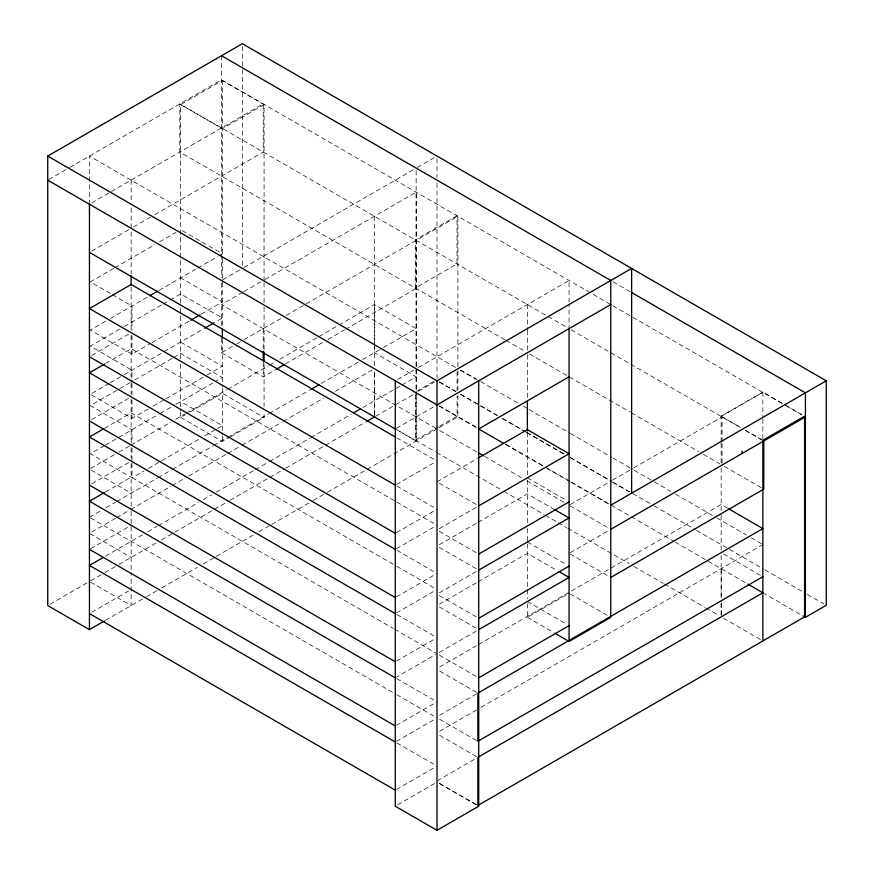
<?xml version="1.0" encoding="UTF-8"?>
<svg xmlns="http://www.w3.org/2000/svg" width="874" height="874" viewBox="0 0 874 874"><rect width="100%" height="100%" fill="white"/><g stroke="black" fill="none" stroke-linecap="round" stroke-linejoin="round"><path stroke-width="0.66" stroke-dasharray="4.37 3.28" d="M48.889 179.487L69.013 167.863M69.745 167.437L221.515 79.818L611.964 305.244M180.656 303.18L180.656 104.618L222.367 80.539L264.068 104.618L264.068 281.428M91.759 202.888L110.561 192.04M111.457 191.526L263.216 103.897L263.216 152.054L153.442 215.441M264.068 104.618L222.367 128.707L180.656 104.618M91.759 251.057L131.144 228.311L131.144 207.422M133.493 226.956L152.273 216.118M113.762 268.34L90.295 281.898L111.14 293.937M114.931 267.663L154.84 244.633M159.527 241.923L175.958 232.429M105.546 321.25L90.295 330.055L131.996 354.134L150.776 343.296M110.244 318.54L147.793 296.854M158.992 290.387L196.541 268.711M197.721 268.034L217.67 256.508M218.839 255.831L222.367 253.799L180.656 229.72M119.629 329.17L90.295 346.104L131.996 370.183L131.996 382.233M124.326 326.461L161.876 304.775M163.056 304.097L168.922 300.711M170.091 300.033L180.656 293.937L222.367 318.016L215.321 322.08M91.759 355.401L129.986 333.322M222.673 279.811L242.743 268.231M243.922 267.542L413.784 169.48M417.302 167.447L434.684 157.407M105.656 363.42L131.144 348.704L395.671 501.425M151.945 342.619L190.674 320.255M201.238 314.159L222.367 301.967L180.656 277.888M242.743 292.309L221.515 304.567L438.562 429.877M243.868 291.654L263.981 280.051M265.051 279.429L416.199 192.16L416.199 393.202M109.064 383.424L90.295 394.272L131.996 418.351L148.427 408.857M110.244 382.746L123.147 375.296M124.326 374.618L203.587 328.853M130.193 382.583L90.295 405.623L131.996 429.702L131.996 443.074M134.891 379.873L172.44 358.187M173.609 357.51L180.656 353.446L222.367 377.524L215.321 381.588M91.759 419.607L131.144 396.872M221.515 338.009L221.515 352.725L235.63 344.575M236.81 343.886L242.699 340.489M243.868 339.811L282.051 317.775M286.235 315.361L305.07 304.48M306.239 303.802L457.91 216.239L457.91 369.123M104.498 428.304L131.144 412.921L395.671 565.642M153.125 406.148L164.858 399.374M166.027 398.697L205.936 375.656M207.105 374.979L222.367 366.173L180.656 342.095M104.377 445.653L90.295 453.781L131.996 477.859L143.729 471.086M105.546 444.975L158.992 414.112M160.16 413.435L174.789 404.99M175.958 404.312L214.152 382.266M114.275 454.775L89.443 469.109L131.144 493.187M119.006 452.044L129.647 445.893M130.827 445.216L171.042 422M175.772 419.269L185.233 413.806M186.413 413.118L226.617 389.913M227.797 389.225L268.012 366.009M269.192 365.332L275.102 361.912M279.833 359.181L317.677 337.342M318.857 336.654L337.779 325.729M338.959 325.052L374.443 304.567L416.144 328.646L380.671 349.13M180.656 411.982L180.656 417.422L185.288 414.746M189.92 412.08L222.367 393.344L264.068 417.422L264.068 411.982M221.515 352.725L263.216 376.803L274.993 370.008M285.579 363.89L323.238 342.149M327.947 339.44L344.422 329.924M345.591 329.247L416.199 288.475M91.759 483.825L131.144 461.079M105.656 491.844L131.144 477.138L393.311 628.493M148.427 468.377L200.07 438.562M204.756 435.853L216.49 429.068M217.67 428.391L222.367 425.682L180.656 401.603M89.443 517.266L101.264 510.438M105.994 507.707L115.455 502.244M116.635 501.567L157.167 478.165M158.03 477.663L171.359 469.972M172.539 469.294L212.426 446.264M213.606 445.576L226.934 437.885M227.797 437.382L268.329 413.992M269.192 413.489L309.713 390.088M321.228 383.446L358.198 362.098M362.612 359.553L379.491 349.808M180.656 417.422L222.367 441.501L229.316 437.492M230.474 436.825L264.068 417.422M115.455 518.304L89.443 533.315L131.144 557.404M116.635 517.616L129.647 510.11M130.827 509.422L171.042 486.206M172.222 485.529L184.043 478.701M188.773 475.969L226.617 454.119M227.797 453.442L240.809 445.926M241.989 445.248L282.204 422.033M283.384 421.344L323.588 398.14M335.419 391.312L372.073 370.139M90.601 548.708L131.144 525.296M397.615 379.469L413.828 370.106M418.46 367.43L569.072 280.478L569.072 305.9M105.656 556.061L142.975 534.517M147.706 531.785L157.167 526.323M158.347 525.645L198.551 502.43M203.281 499.699L211.563 494.924M216.293 492.193L254.137 470.343M255.317 469.655L268.329 462.149M269.509 461.461L309.713 438.256M310.893 437.568L351.108 414.352M362.928 407.524L400.773 385.674M401.953 384.997L416.144 376.803L374.443 352.725L374.443 346.038M416.516 391.388L433.897 381.359M418.46 391.246L434.684 381.883M50.047 604.218L87.127 582.816M90.623 580.795L103.635 573.289M104.814 572.601L117.826 565.096M119.006 564.407L157.167 542.383M161.581 539.837L228.988 500.911M230.168 500.234L284.563 468.825M285.743 468.147L365.299 422.218M375.656 416.232L416.199 392.83M396.446 428.304L434.684 406.224M91.759 612.248L128.828 590.846M415.358 394.731L415.358 440.223L438.529 426.84M439.688 426.173L457.069 416.133L457.069 396.075M105.656 620.278L145.335 597.368M146.526 596.68L157.167 590.54M161.898 587.809L197.371 567.324M203.281 563.916L215.113 557.088M216.293 556.399L254.137 534.549M258.868 531.818L270.689 524.99M271.869 524.313L312.084 501.097M313.263 500.42L326.275 492.903M327.455 492.226L438.213 428.271M439.371 427.604L457.91 416.909L457.91 395.059M396.446 484.491L435.842 461.745M437 481.836L476.898 458.795M396.446 532.648L437 509.236M396.446 548.697L435.842 525.962M439.349 528.639L476.898 506.953M439.349 544.688L476.898 523.013M478.078 522.335L527.361 493.876L552.849 508.592M396.446 596.866L437 573.453M721.148 442.146L721.148 416.21L762.86 392.131L804.561 416.21M721.148 416.439L762.86 392.36M570.252 504.549L611.439 480.766M612.608 480.088L632.623 468.54M633.792 467.863L722.055 416.898L722.055 442.32M396.446 612.914L435.842 590.169M439.349 592.845L476.898 571.17M439.349 604.196L476.898 582.521M478.078 581.844L527.361 553.384L557.492 570.777M570.252 552.707L609.08 530.289M396.446 661.072L437 637.659M395.288 677.798L435.842 654.386M439.349 652.365L476.898 630.678M439.698 666.993L477.543 645.154M478.723 644.466L721.148 504.506L726.939 507.849M527.361 603.759L527.361 617.361L569.072 593.282M396.446 725.289L437 701.877M439.698 715.161L476.363 693.989M396.446 741.338L435.842 718.603M439.698 731.21L476.363 710.049M481.082 707.317L762.915 544.557M396.446 789.495L437 766.083M437.328 780.733L476.363 758.206M397.615 804.878L435.842 782.809M613.144 281.843L630.831 292.058M612.882 305.78L785.355 405.361M786.534 406.039L801.873 414.888M721.148 416.21L740.846 427.583M745.478 430.259L762.86 440.288M571.17 329.859L740.595 427.604M745.14 430.292L761.68 439.841M505.041 339.833L179.804 152.054L179.804 103.897L569.072 328.635L569.072 306.326M506.112 340.445L525.121 351.424M529.688 354.057L630.22 412.102M631.399 412.79L698.708 451.65M703.439 454.382L719.968 463.919M724.371 466.399L761.44 487.801M460.609 370.03L475.959 378.89M480.678 381.61L518.468 403.427M523.198 406.159L527.918 408.89M529.098 409.567L569.247 432.75M570.427 433.428L611.756 457.288M612.947 457.976L633.016 469.567M634.196 470.245L653.096 481.159M654.276 481.836L670.806 491.385M675.526 494.105L715.686 517.288M716.866 517.976L746.385 535.019M751.105 537.739L761.735 543.879M455.54 367.43L89.443 156.075L89.443 204.232M460.172 370.106L478.712 380.813M439.36 381.905L455.878 391.443M460.587 394.163L479.465 405.066M480.645 405.744L497.164 415.281M503.053 418.679L525.471 431.625M526.651 432.302L564.396 454.098M570.296 457.506L611.582 481.334M612.761 482.022L631.629 492.914M632.809 493.591L652.867 505.172M654.047 505.86L695.333 529.688M696.512 530.376L728.359 548.763M729.539 549.44L763.745 569.192M764.925 569.87L802.671 591.665M807.39 594.386L823.909 603.923M439.36 382.178L455.878 391.716M460.587 394.436L479.465 405.328M480.645 406.017L497.164 415.543M501.873 418.275L525.471 431.887M526.651 432.575L564.396 454.371M570.296 457.768L611.582 481.607M612.761 482.284L629.269 491.822M723.464 553.996L761.702 576.075M438.977 405.689L477.947 428.194M505.478 444.09L673.974 541.367M675.154 542.055L746.636 583.428M762.86 592.791L802.245 615.536M439.316 406.224L478.712 428.97M505.795 444.615L545.9 467.765M547.08 468.453L569.498 481.388M570.678 482.066L610.784 505.227M527.361 477.816L566.756 500.562M439.742 430.554L477.488 452.35M484.567 456.436L522.313 478.231M527.033 480.951L564.779 502.747M570.23 505.893L610.784 529.305M415.358 440.223L435.438 451.803M436.618 452.492L502.747 490.675M503.927 491.352L544.076 514.535M545.256 515.212L557.066 522.029M558.246 522.718L566.516 527.492M567.696 528.169L629.094 563.621M633.825 566.352L663.344 583.395M664.524 584.072L704.673 607.255M705.853 607.933L718.843 615.438M723.464 618.213L760.544 639.615M396.851 437.896L437 461.079M570.23 554.05L610.784 577.463M439.316 483.169L477.554 505.248M112.298 294.604L131.996 305.976L131.996 330.055M527.361 542.033L566.756 564.779M396.851 486.053L435.82 508.559M570.23 593.949L610.784 617.361M396.851 502.113L437 525.296M439.316 531.326L477.554 553.406M439.316 547.386L477.554 569.455M527.361 601.541L566.756 624.287M527.361 617.361L554.007 632.743M396.851 550.27L435.82 572.765M396.851 566.319L437 589.502M439.316 595.544L477.554 617.612M439.316 606.895L477.554 628.963M396.851 614.488L435.82 636.982M394.491 629.171L435.82 653.031M439.316 655.052L477.554 677.131M439.622 671.046L476.701 692.459M396.851 678.694L435.82 701.188M439.622 719.215L476.701 740.617M90.601 517.932L395.671 694.065M396.851 694.743L437 717.925M439.622 735.263L476.701 756.666M396.851 742.911L435.82 765.406M439.622 783.421L476.701 804.823M90.601 582.15L131.144 605.562L131.144 575.562M439.316 783.475L478.712 806.221M762.86 392.131L762.86 418.067M762.86 419.116L762.86 440.529M722.055 443.653L722.055 465.066M721.214 568.635L721.214 598.067M721.214 603.421L721.214 616.804L721.148 603.224M721.148 443.194L721.148 464.607M721.148 468.082L721.148 514.491M721.148 515.201L721.148 552.663M721.148 555.449L721.148 601.858M527.361 304.556L527.361 329.979M527.361 330.405L527.361 353.522M527.361 354.877L527.361 398.402M527.361 432.335L527.361 475.15M527.361 480.001L527.361 523.526M527.361 528.661L527.361 542.557M527.361 543.923L527.361 598.865M457.91 370.489L457.91 389.607M457.069 371.996L457.069 390.722M437 158.795L437 177.837M437 183.278L437 378.551M416.199 394.567L416.199 440.988L396.512 429.615L416.144 441.02L416.144 394.196M416.144 170.791L416.144 392.59M374.498 216.239L374.498 344.553M374.498 345.918L374.498 366.403M374.498 371.854L374.498 416.909L374.443 371.45M374.443 304.567L374.443 344.695M264.068 282.783L264.068 305.9M264.068 307.266L264.068 350.791M264.068 364.382L264.068 406.541M263.216 328.646L263.216 350.048M263.216 362.087L263.216 376.803M242.371 46.42L242.371 68.216M242.371 69.581L242.371 265.718M222.367 80.539L222.367 257.906M222.367 258.704L222.367 281.898M222.367 282.389L222.367 327.269M222.367 339.418L222.367 386.548M222.367 387.903L222.367 434.706M222.367 436.06L222.367 441.501M221.515 55.739L221.515 277.757M221.515 283.154L221.515 325.969M180.656 308.62L180.656 358.941M180.656 364.152L180.656 410.627M131.996 335.408L131.996 354.134M131.996 383.566L131.996 394.272M131.996 399.615L131.996 418.351M131.996 448.428L131.996 461.8M131.996 463.144L131.996 477.859M131.144 180.153L131.144 201.97M131.144 231.96L131.144 274.228M131.144 287.175L131.144 330.132M131.144 335.583L131.144 382.156M131.144 383.315L131.144 394.218M131.144 399.669L131.144 442.353M131.144 447.39L131.144 458.402M131.144 463.755L131.144 510.11M131.144 511.476L131.144 574.196M457.004 215.78L415.292 239.858L415.292 288.016L457.004 263.937L457.004 215.78"/><path stroke-width="1.31" d="M104.498 620.944L89.443 629.641L47.731 605.562L47.731 156.075L242.371 43.7L826.269 380.813L826.269 605.289L805.413 617.328L803.053 615.962M149.596 295.816L157.812 291.064M104.498 364.097L89.443 372.783L395.288 549.375M190.674 320.255L200.07 314.837M204.756 328.176L214.152 322.757M103.34 428.97L89.443 437L395.288 613.581M276.162 369.331L284.4 364.578M104.498 492.521L89.443 501.217L395.288 677.798M310.893 389.411L319.174 384.626M103.34 557.404L89.443 565.423L395.288 742.004M353.467 412.987L360.569 408.89M366.479 421.53L374.76 416.756M47.731 156.075L437 380.813L631.629 268.438L631.629 493.187M610.784 304.556L437 404.891L47.731 180.153M569.072 376.803L478.712 428.97L503.435 443.249M478.078 458.118L527.361 429.658L569.072 453.737L478.712 505.915M478.712 554.072L569.072 501.894M478.712 570.121L569.072 517.954L554.007 509.258M610.784 505.227L826.269 380.813M610.784 529.305L805.413 416.931M478.712 618.289L569.072 566.112M478.712 629.641L569.072 577.463L558.65 571.443M610.784 577.463L763.767 489.145L763.767 440.977M478.712 677.798L569.072 625.62M555.165 633.421L569.072 641.44L610.784 617.361L610.784 280.478L221.515 55.739M762.86 576.742L477.859 741.283L477.859 693.126L762.86 528.584L728.097 508.515M395.288 380.813L395.288 806.221L437 830.3L478.712 806.221L478.712 380.813M632.011 292.746L805.413 392.852L805.413 617.328M747.794 584.094L762.86 592.791L477.859 757.332L477.859 805.5L804.561 616.869L804.561 416.21L762.86 440.288L762.86 640.959M478.668 453.027L483.388 455.758M89.443 252.389L395.288 428.97M395.671 437.219L131.144 284.498L89.443 308.577L395.288 485.157M89.443 356.734L395.288 533.315M89.443 420.951L395.288 597.532M89.443 485.157L395.288 661.738M89.443 549.375L395.288 725.955M89.443 613.581L395.288 790.172M742.004 451.126L742.004 452.557M569.072 328.635L569.072 641.44M527.361 401.122L527.361 431.046M437 380.813L437 830.3M264.068 352.146L264.068 361.661M263.216 351.381L263.216 360.754M222.367 328.624L222.367 338.14M131.144 275.594L131.144 285.142M89.443 204.232L89.443 629.641"/></g></svg>
